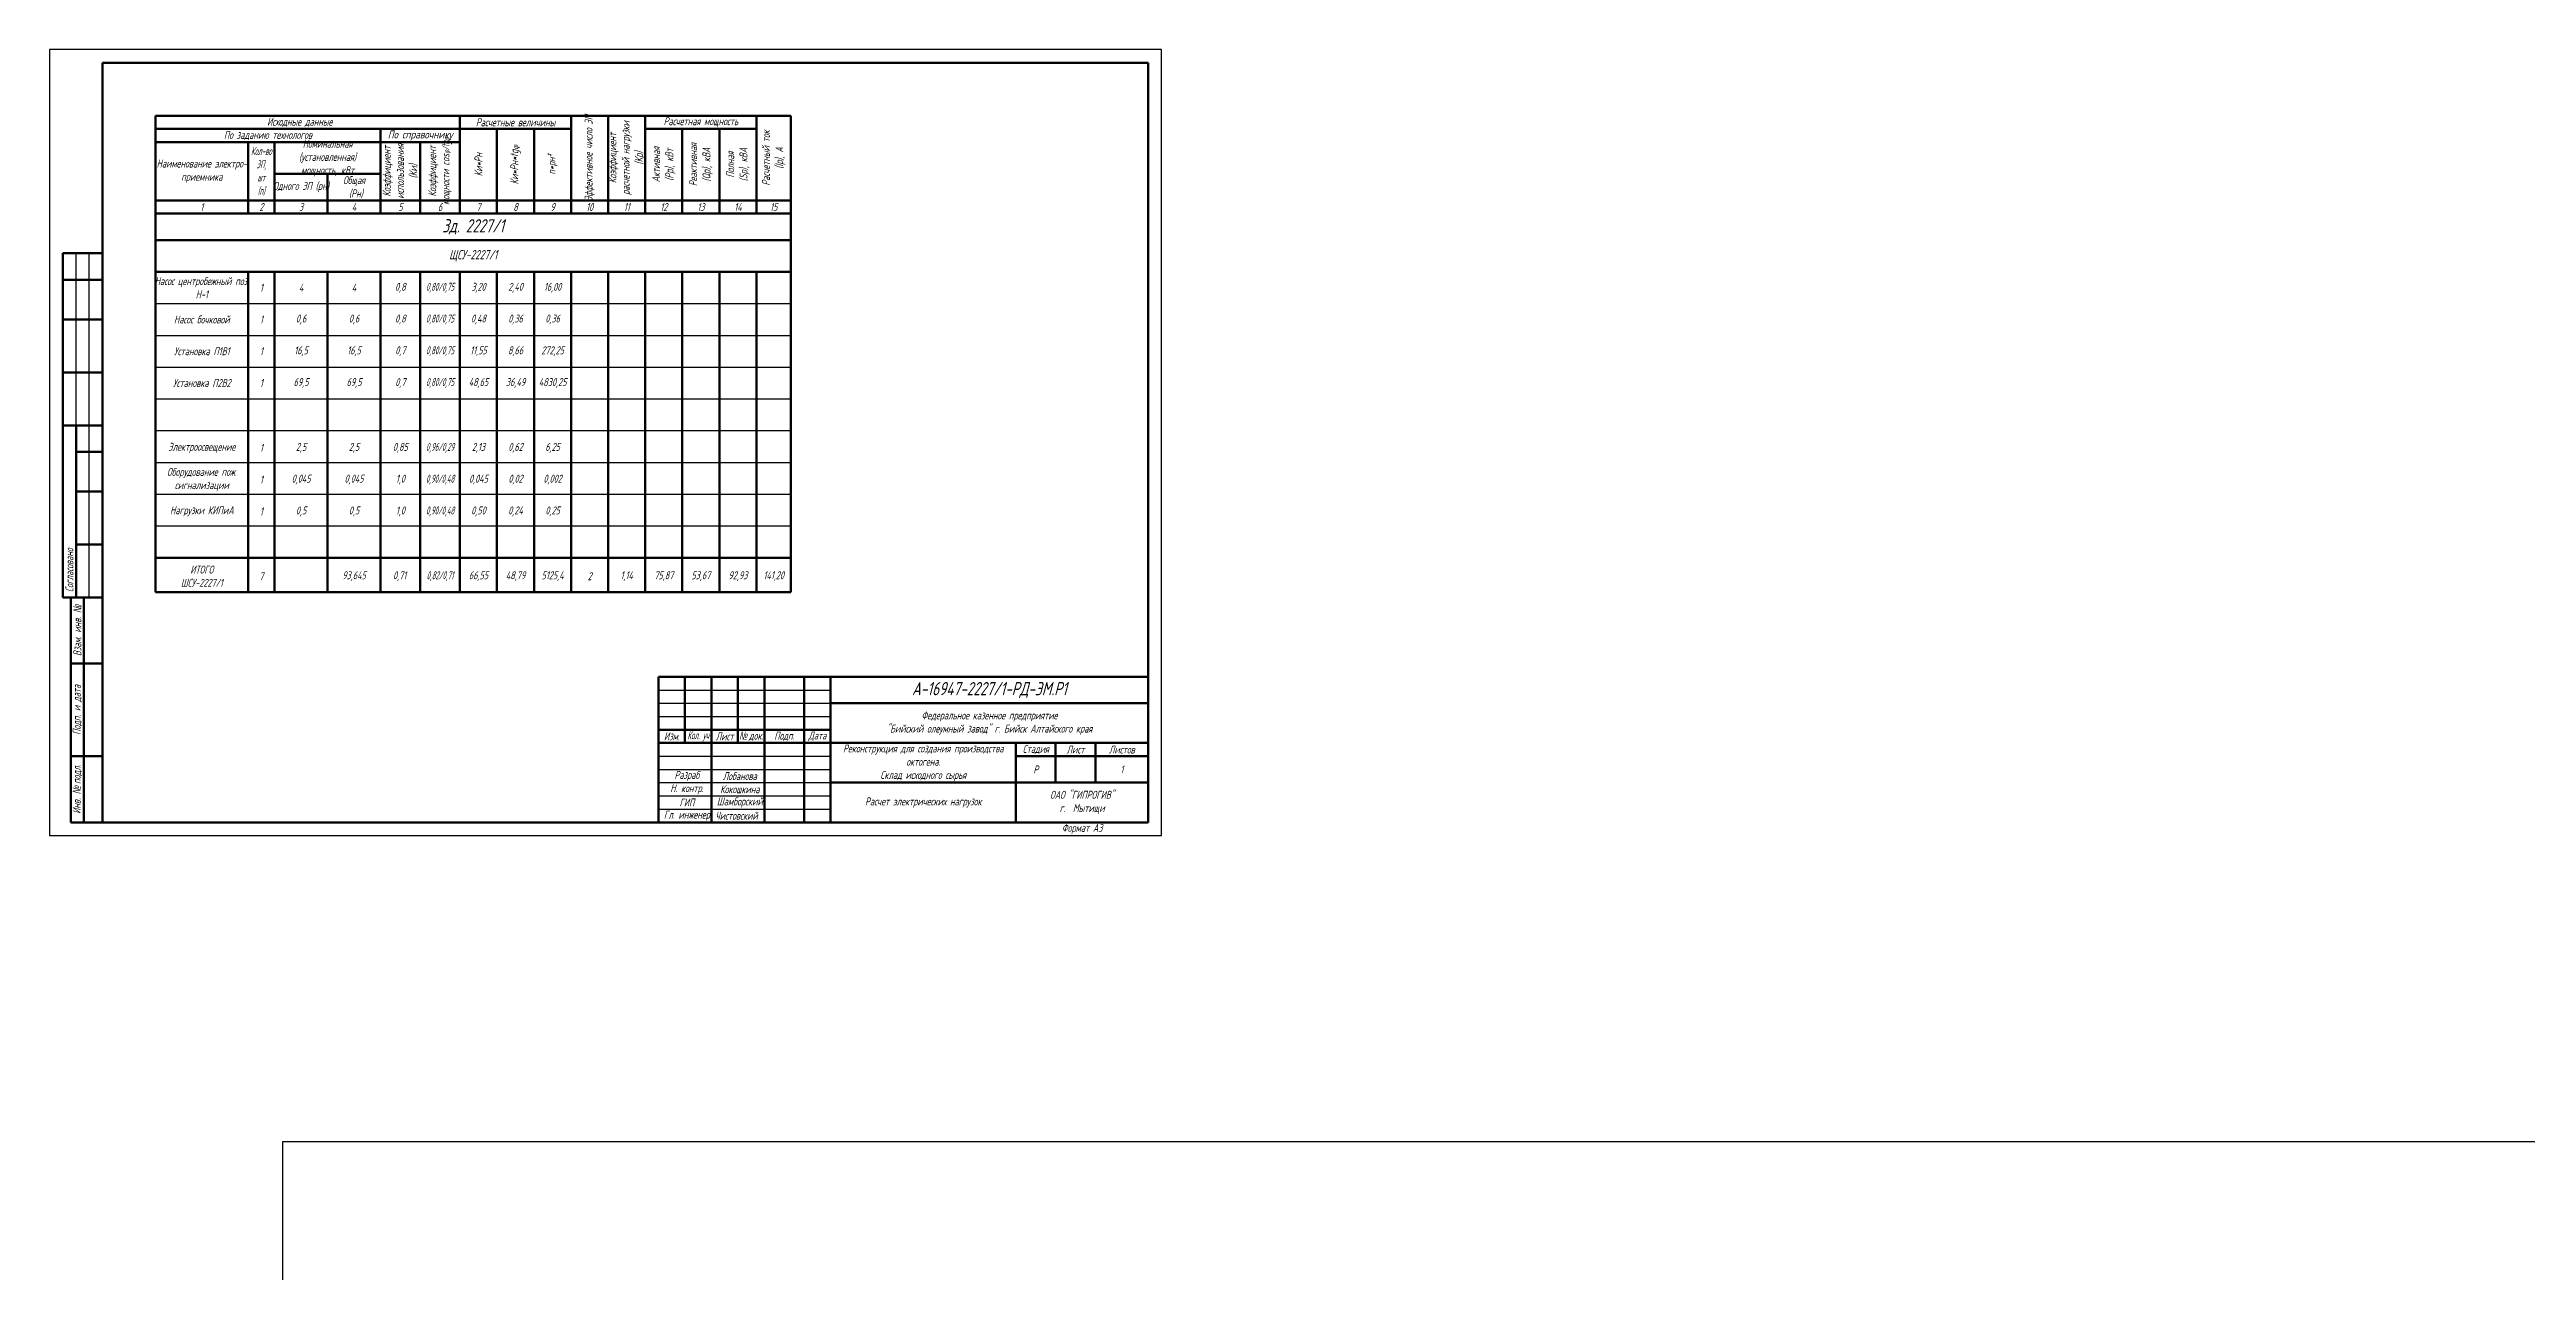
# Model space of a CAD drawing. Header units: millimetres. Extents: x 6735 to 13224, y -12144 to -9633.
# Drawn here: x 11798 to 12734, y -10095 to -9633 of the extents above; entities that cross this region are included whole.
import ezdxf

# ---------------------------------------------------------------- set-up
doc = ezdxf.new("R2010")
doc.units = ezdxf.units.MM
for name, color, linetype, lineweight in [('Рамка толстая', 7, 'Continuous', 60), ('Рамка тонкая', 5, 'Continuous', 25), ('Спецификация', 9, 'Continuous', 25), ('ТаБлица', 253, 'Continuous', 25), ('Штампы', 252, 'Continuous', 25)]:
    doc.layers.add(name, color=color, linetype=linetype, lineweight=lineweight)
doc.styles.add('Simplex', font='simplex.shx', dxfattribs={"width": 0.7, "oblique": 15})

# ---------------------------------------------------------------- blocks, each defined once
blk = doc.blocks.new('A$C64336E77')
at = {"layer": 'Рамка толстая'}
for p, q in [((20, 5), (20, 292)), ((20, 292), (415, 292)), ((415, 292), (415, 5)), ((20, 5), (415, 5))]:
    blk.add_line(p, q, dxfattribs=at)
at = {"layer": 'Рамка тонкая'}
for p, q in [((0, 297), (0, 0)), ((420, 297), (0, 297)), ((420, 0), (420, 297)), ((0, 0), (420, 0))]:
    blk.add_line(p, q, dxfattribs=at)

msp = doc.modelspace()

# ---------------------------------------------------------------- linework, layer by layer
at = {"layer": 'Рамка толстая', "color": 18, "lineweight": -2, "true_color": 0x000000}
for p, q in [((11886.25548, -11014.5918), (11886.25548, -10045.9668)), ((11886.25548, -10045.9668), (13219.38048, -10045.9668))]:
    msp.add_line(p, q, dxfattribs=at)
at = {"layer": 'Спецификация', "lineweight": 60}
for p, q in [((11818.10386, -9638.35745), (12213.10386, -9638.35745)), ((11818.10386, -9638.35745), (11818.10386, -9857.02412)), ((12213.10386, -9638.35745), (12213.10386, -9857.02412))]:
    msp.add_line(p, q, dxfattribs=at)
at = {"layer": 'ТаБлица', "lineweight": 60}
for p, q in [((11838.10386, -9658.35745), (12078.10386, -9658.35745)), ((11838.10386, -9658.35745), (11838.10386, -9838.35745)), ((11838.10386, -9663.35745), (11995.10386, -9663.35745)), ((11923.10386, -9663.35745), (11923.10386, -9695.35745)), ((11953.10386, -9658.35745), (11953.10386, -9695.35745)), ((11967.10386, -9663.35745), (11967.10386, -9695.35745)), ((11981.10386, -9663.35745), (11981.10386, -9695.35745)), ((11995.10386, -9658.35745), (11995.10386, -9695.35745)), ((12009.10386, -9658.35745), (12009.10386, -9695.35745)), ((12023.10386, -9658.35745), (12023.10386, -9695.35745)), ((12023.10386, -9663.35745), (12065.10386, -9663.35745)), ((12037.10386, -9663.35745), (12037.10386, -9695.35745)), ((12051.10386, -9663.35745), (12051.10386, -9695.35745)), ((12065.10386, -9658.35745), (12065.10386, -9695.35745)), ((12078.10386, -9838.35745), (12078.10386, -9658.35745)), ((11838.10386, -9668.35745), (11953.10386, -9668.35745)), ((11873.10386, -9668.35745), (11873.10386, -9695.35745)), ((11883.10386, -9668.35745), (11883.10386, -9695.35745)), ((11938.10386, -9668.35745), (11938.10386, -9695.35745)), ((11883.10386, -9680.35745), (11923.10386, -9680.35745)), ((11903.10386, -9680.35745), (11903.10386, -9695.35745)), ((11838.10386, -9690.35745), (12078.10386, -9690.35745)), ((11838.10386, -9695.35745), (12078.10386, -9695.35745)), ((11838.10386, -9705.35745), (12078.10386, -9705.35745)), ((11838.10386, -9717.35745), (12078.10386, -9717.35745)), ((11873.10386, -9717.35745), (11873.10386, -9838.35745)), ((11883.10386, -9717.35745), (11883.10386, -9838.35745)), ((11903.10386, -9717.35745), (11903.10386, -9838.35745)), ((11923.10386, -9717.35745), (11923.10386, -9838.35745)), ((11938.10386, -9717.35745), (11938.10386, -9838.35745)), ((11953.10386, -9717.35745), (11953.10386, -9838.35745)), ((11967.10386, -9717.35745), (11967.10386, -9838.35745)), ((11981.10386, -9717.35745), (11981.10386, -9838.35745)), ((11995.10386, -9717.35745), (11995.10386, -9838.35745)), ((12009.10386, -9717.35745), (12009.10386, -9838.35745)), ((12023.10386, -9717.35745), (12023.10386, -9838.35745)), ((12037.10386, -9717.35745), (12037.10386, -9838.35745)), ((12051.10386, -9717.35745), (12051.10386, -9838.35745)), ((12065.10386, -9717.35745), (12065.10386, -9838.35745)), ((11838.10386, -9825.35745), (12078.10386, -9825.35745)), ((11838.10386, -9838.35745), (12078.10386, -9838.35745))]:
    msp.add_line(p, q, dxfattribs=at)
at = {"layer": 'ТаБлица'}
for p, q in [((11838.10386, -9729.35745), (12078.10386, -9729.35745)), ((11838.10386, -9741.35745), (12078.10386, -9741.35745)), ((11838.10386, -9753.35745), (12078.10386, -9753.35745)), ((11838.10386, -9765.35745), (12078.10386, -9765.35745)), ((11838.10386, -9777.35745), (12078.10386, -9777.35745)), ((11838.10386, -9789.35745), (12078.10386, -9789.35745)), ((11838.10386, -9801.35745), (12078.10386, -9801.35745)), ((11838.10386, -9813.35745), (12078.10386, -9813.35745))]:
    msp.add_line(p, q, dxfattribs=at)
at = {"layer": 'Штампы', "lineweight": 60}
for p, q in [((11803.10386, -9840.35745), (11803.10386, -9710.35745)), ((11803.10386, -9710.35745), (11818.10386, -9710.35745)), ((11818.10386, -9840.35745), (11818.10386, -9710.35745)), ((11803.10386, -9720.35745), (11818.10386, -9720.35745)), ((11803.10386, -9735.35745), (11818.10386, -9735.35745)), ((11803.10386, -9755.35745), (11818.10386, -9755.35745)), ((11803.10386, -9775.35745), (11818.10386, -9775.35745)), ((11808.10386, -9840.35745), (11808.10386, -9775.35745)), ((11808.10386, -9785.35745), (11818.10386, -9785.35745)), ((11808.10386, -9800.35745), (11818.10386, -9800.35745)), ((11808.10386, -9820.35745), (11818.10386, -9820.35745)), ((11803.10386, -9840.35745), (11818.10386, -9840.35745)), ((11806.10386, -9925.35745), (11806.10386, -9840.35745)), ((11806.10386, -9840.35745), (11818.10386, -9840.35745)), ((11811.10386, -9925.35745), (11811.10386, -9840.35745)), ((11818.10386, -9925.35745), (11818.10386, -9840.35745)), ((11806.10386, -9865.35745), (11818.10386, -9865.35745)), ((12028.10386, -9870.35745), (12213.10386, -9870.35745)), ((12028.10386, -9870.35745), (12028.10386, -9925.35745)), ((12038.10386, -9870.35745), (12038.10386, -9895.35745)), ((12048.10386, -9870.35745), (12048.10386, -9925.35745)), ((12058.10386, -9870.35745), (12058.10386, -9895.35745)), ((12068.10386, -9870.35745), (12068.10386, -9925.35745)), ((12083.10386, -9870.35745), (12083.10386, -9925.35745)), ((12093.10386, -9870.35745), (12093.10386, -9925.35745)), ((12093.10386, -9880.35745), (12213.10386, -9880.35745)), ((12028.10386, -9890.35745), (12093.10386, -9890.35745)), ((12028.10386, -9895.35745), (12213.10386, -9895.35745)), ((12163.10386, -9895.35745), (12163.10386, -9925.35745)), ((12178.10386, -9895.35745), (12178.10386, -9910.35745)), ((12193.10386, -9895.35745), (12193.10386, -9910.35745)), ((11806.10386, -9900.35745), (11818.10386, -9900.35745)), ((12163.10386, -9900.35745), (12213.10386, -9900.35745)), ((12093.10386, -9910.35745), (12213.10386, -9910.35745)), ((11806.10386, -9925.35745), (11818.10386, -9925.35745))]:
    msp.add_line(p, q, dxfattribs=at)
at = {"layer": 'Штампы', "color": 5, "lineweight": 25}
for p, q in [((11808.10386, -9775.35745), (11808.10386, -9710.35745)), ((11813.10386, -9840.35745), (11813.10386, -9710.35745)), ((12028.10386, -9875.35745), (12093.10386, -9875.35745)), ((12028.10386, -9880.35745), (12093.10386, -9880.35745)), ((12028.10386, -9885.35745), (12093.10386, -9885.35745)), ((12028.10386, -9900.35745), (12093.10386, -9900.35745)), ((12028.10386, -9905.35745), (12093.10386, -9905.35745)), ((12028.10386, -9910.35745), (12093.10386, -9910.35745)), ((12028.10386, -9915.35745), (12093.10386, -9915.35745)), ((12028.10386, -9920.35745), (12093.10386, -9920.35745))]:
    msp.add_line(p, q, dxfattribs=at)

# ---------------------------------------------------------------- block references
msp.add_blockref('A$C64336E77', (11798.10388, -9930.35744))

# ---------------------------------------------------------------- texts
at = {"layer": 'Штампы', "color": 2, "attachment_point": 5, "style": 'Simplex'}
for s, insert, char_height, width in [('Исходные данные', (11892.60386, -9660.85745), 3, 109), ('{\\W0.8;По справочнику}', (11938.10386, -9665.85745), 3, 30), ('Расчетные величины', (11974.10386, -9660.85745), 3, 42), ('Расчетная мощность', (12044.10386, -9660.85745), 3, 42), ('По заданию технологов', (11880.60386, -9665.85745), 3, 85), ('{\\W0.5;Кол-во ЭП, \\Pшт\\P(n)}', (11878.10386, -9679.35745), 3, 10), ('Номинальная  \\P(установленная) \\Pмощность, кВт', (11903.10386, -9674.35745), 3, 40), ('Наименование электро-\\Pприемника', (11855.60386, -9679.35745), 3, 35), ('Общая\\P (Pн)', (11913.10386, -9685.35745), 3, 20), ('1', (11855.60386, -9692.85745), 3, 35), ('2', (11878.10386, -9692.85745), 3, 10), ('Одного ЭП (pн)', (11893.10386, -9685.35745), 3, 20), ('3', (11893.10386, -9692.85745), 3, 20), ('4', (11913.10386, -9692.85745), 3, 20), ('5', (11930.60386, -9692.85745), 3, 15), ('6', (11945.60386, -9692.85745), 3, 15), ('7', (11960.10386, -9692.85745), 3, 14), ('8', (11974.10386, -9692.85745), 3, 14), ('9', (11988.10386, -9692.85745), 3, 14), ('10', (12002.10386, -9692.85745), 3, 14), ('11', (12016.10386, -9692.85745), 3, 14), ('12', (12030.10386, -9692.85745), 3, 14), ('13', (12044.10386, -9692.85745), 3, 14), ('14', (12058.10386, -9692.85745), 3, 14), ('15', (12071.60386, -9692.85745), 3, 13), ('{\\W0.6;Насос центробежный} поз. Н-1', (11855.60386, -9723.35745), 3, 35), ('1', (11878.10386, -9723.35745), 3, 10), ('4', (11893.10386, -9723.35745), 3, 20), ('4', (11913.10386, -9723.35745), 3, 20), ('0,8', (11930.60386, -9723.35745), 3, 15), ('{\\W0.5;0,80/0,75}', (11945.60386, -9723.35745), 3, 15), ('3,20', (11960.10386, -9723.35745), 3, 14), ('2,40', (11974.10386, -9723.35745), 3, 14), ('16,00', (11988.10386, -9723.35745), 3, 14), ('Насос бочковой', (11855.60386, -9735.35745), 3, 35), ('1', (11878.10386, -9735.35745), 3, 10), ('0,6', (11893.10386, -9735.35745), 3, 20), ('0,6', (11913.10386, -9735.35745), 3, 20), ('0,8', (11930.60386, -9735.35745), 3, 15), ('{\\W0.5;0,80/0,75}', (11945.60386, -9735.35745), 3, 15), ('0,48', (11960.10386, -9735.35745), 3, 14), ('0,36', (11974.10386, -9735.35745), 3, 14), ('0,36', (11988.10386, -9735.35745), 3, 14), ('Установка П1В1', (11855.60386, -9747.35745), 3, 35), ('1', (11878.10386, -9747.35745), 3, 10), ('16,5', (11893.10386, -9747.35745), 3, 20), ('16,5', (11913.10386, -9747.35745), 3, 20), ('0,7', (11930.60386, -9747.35745), 3, 15), ('{\\W0.5;0,80/0,75}', (11945.60386, -9747.35745), 3, 15), ('11,55', (11960.10386, -9747.35745), 3, 14), ('8,66', (11974.10386, -9747.35745), 3, 14), ('272,25', (11988.10386, -9747.35745), 3, 14), ('Установка П2В2', (11855.60386, -9759.35745), 3, 35), ('1', (11878.10386, -9759.35745), 3, 10), ('69,5', (11893.10386, -9759.35745), 3, 20), ('69,5', (11913.10386, -9759.35745), 3, 20), ('0,7', (11930.60386, -9759.35745), 3, 15), ('{\\W0.5;0,80/0,75}', (11945.60386, -9759.35745), 3, 15), ('48,65', (11960.10386, -9759.35745), 3, 14), ('36,49', (11974.10386, -9759.35745), 3, 14), ('{\\W0.6;4830,25}', (11988.10386, -9759.35745), 3, 14), ('{\\W0.6;Электроосвещение}', (11855.60386, -9783.85745), 3, 35), ('1', (11878.10386, -9783.85745), 3, 10), ('2,5', (11893.10386, -9783.85745), 3, 20), ('2,5', (11913.10386, -9783.85745), 3, 20), ('0,85', (11930.60386, -9783.85745), 3, 15), ('{\\W0.5;0,96/0,29}', (11945.60386, -9783.85745), 3, 15), ('2,13', (11960.10386, -9783.85745), 3, 14), ('0,62', (11974.10386, -9783.85745), 3, 14), ('6,25', (11988.10386, -9783.85745), 3, 14), ('{\\W0.6;Оборудование пож. сигнализации}', (11855.60386, -9795.85745), 3, 35), ('1', (11878.10386, -9795.85745), 3, 10), ('0,045', (11893.10386, -9795.85745), 3, 20), ('0,045', (11913.10386, -9795.85745), 3, 20), ('1,0', (11930.60386, -9795.85745), 3, 15), ('{\\W0.5;0,90/0,48}', (11945.60386, -9795.85745), 3, 15), ('0,045', (11960.10386, -9795.85745), 3, 14), ('0,02', (11974.10386, -9795.85745), 3, 14), ('0,002', (11988.10386, -9795.85745), 3, 14), ('{\\W0.6;Нагрузки КИПиА}', (11855.60386, -9807.85745), 3, 35), ('1', (11878.10386, -9807.85745), 3, 10), ('0,5', (11893.10386, -9807.85745), 3, 20), ('0,5', (11913.10386, -9807.85745), 3, 20), ('1,0', (11930.60386, -9807.85745), 3, 15), ('{\\W0.5;0,90/0,48}', (11945.60386, -9807.85745), 3, 15), ('0,50', (11960.10386, -9807.85745), 3, 14), ('0,24', (11974.10386, -9807.85745), 3, 14), ('0,25', (11988.10386, -9807.85745), 3, 14), ('А-16947-2227/1-РД-ЭМ.Р1', (12153.10386, -9875.35745), 5, 120), ('Федеральное казенное предприятие\\P"Бийский олеумный завод" г. Бийск Алтайского края', (12153.10386, -9887.85745), 3, 120), ('Изм.', (12033.10386, -9892.85745), 3, 10), ('{\\W0.5;Кол. уч}', (12043.10386, -9892.85745), 3, 10), ('{\\W0.7;Лист}', (12053.10386, -9892.85745), 3, 10), ('{\\fArial|b0|i0|c204|p34;\\W0.6;№ \\Fsimplex|c204;док.}', (12063.10386, -9892.85745), 3, 10), ('Подп.', (12075.60386, -9892.85745), 3, 15), ('{\\W0.7;Дата}', (12088.10386, -9892.85745), 3, 10), ('{\\W0.7;Стадия}', (12170.60386, -9897.85745), 3, 15), ('Лист', (12185.60386, -9897.85745), 3, 15), ('Листов', (12203.10386, -9897.85745), 3, 20), (' Разраб', (12038.10386, -9907.85745), 3, 20), (' Лобанова', (12058.10386, -9907.85745), 3, 20), ('Реконструкция для создания производства октогена. \\PСклад исходного сырья', (12128.10386, -9902.85745), 3, 70), ('Р', (12170.60386, -9905.35745), 3, 15), ('1', (12203.10386, -9905.35745), 3, 20), (' Н. контр.', (12038.10386, -9912.85745), 3, 20), (' ГИП', (12038.10386, -9917.85745), 3, 20), ('{\\W0.6; Шамборский}', (12058.10386, -9917.85745), 3, 20), (' Кокошкина', (12058.10386, -9912.85745), 3, 20), ('Расчет электрических нагрузок', (12128.10386, -9917.85745), 3, 70), ('ОАО "ГИПРОГИВ"\\Pг.  Мытищи', (12188.10386, -9917.85745), 3, 50), ('{\\W0.6; Гл. инженер}', (12038.10386, -9922.85745), 3, 20), ('Чистовский', (12057.57426, -9922.85745), 3, 17.5589166), ('Формат А3', (12188.10386, -9927.85745), 3, 50)]:
    msp.add_mtext(s, dxfattribs=dict(at, insert=insert, char_height=char_height, width=width))
at = {"layer": 'Штампы', "color": 2, "char_height": 3, "rotation": 90, "style": 'Simplex'}
for s, insert, width, attachment_point in [('Эффективное число ЭП', (12002.10386, -9674.35745), 32, 5), ('Коэффициент расчетной нагрузки (Кр)', (12016.10386, -9674.35745), 32, 5), ('Расчетный ток \\P(Iр), А', (12071.60386, -9674.35745), 32, 5), ('{\\W0.6;Коэффициент использования (Ки)}', (11930.60386, -9679.35745), 22, 5), ('{\\W0.6;Коэффициент мощности cos\\fArial|b0|i0|c0|p34;\\H0.66667x;φ\\Fgost|c204;\\H1.5x;/tg\\fArial|b0|i0|c0|p34;\\H0.66667x;φ}', (11945.60386, -9679.35745), 22, 5), ('Ки*Pн', (11960.10386, -9676.85745), 27, 5), ('Ки*Pн*{\\W0.7;tg\\fArial|b0|i0|c0|p34;\\H0.66667x;\\W1;φ}', (11974.10386, -9676.85745), 27, 5), ('n*рн²', (11988.10386, -9676.85745), 27, 5), ('Активная \\P(Рр), кВт', (12030.10386, -9676.85745), 27, 5), ('Реактивная \\P(Qр), кВА', (12044.10386, -9676.85745), 27, 5), ('Полная \\P(Sр), кВА', (12058.10386, -9676.85745), 27, 5), ('Согласовано', (11805.60386, -9838.35745), 61, 4), ('Взам. инв. {\\fArial|b0|i0|c204|p34;№}', (11808.60386, -9852.85745), 25, 5), ('Подп. и дата', (11808.60386, -9882.85745), 35, 5), ('Инв. {\\fArial|b0|i0|c204|p34;№ }подл.', (11808.60386, -9912.85745), 25, 5)]:
    msp.add_mtext(s, dxfattribs=dict(at, insert=insert, width=width, attachment_point=attachment_point))
at = {"layer": 'Штампы', "color": 2, "lineweight": 30, "attachment_point": 5, "style": 'Simplex'}
for s, insert, char_height, width in [('Зд. 2227/1', (11958.10386, -9700.35745), 5, 240), ('ЩСУ-2227/1', (11958.10386, -9711.35745), 3.5, 240), ('{\\W0.7;ИТОГО \\PШСУ-2227/1}', (11855.60386, -9832.35745), 3, 35), ('7', (11878.10386, -9832.35745), 3, 10), ('93,645', (11913.10386, -9832.35745), 3, 20), ('0,71', (11930.35386, -9832.35745), 3, 14.5), ('{\\W0.5;0,82/0,71}', (11945.60386, -9832.35745), 3, 14), ('66,55', (11960.10386, -9832.35745), 3, 14), ('48,79', (11974.10386, -9832.35745), 3, 14), ('5125,4', (11988.10386, -9832.35745), 3, 14), ('{\\W0.6;2}', (12002.10386, -9832.35745), 3, 14), ('1,14', (12016.10386, -9832.35745), 3, 14), ('75,87', (12030.10386, -9832.35745), 3, 14), ('53,67', (12044.10386, -9832.35745), 3, 14), ('92,93', (12058.10386, -9832.35745), 3, 14), ('141,20', (12071.60386, -9832.35745), 3, 13)]:
    msp.add_mtext(s, dxfattribs=dict(at, insert=insert, char_height=char_height, width=width))

doc.saveas('drawing.dxf')
